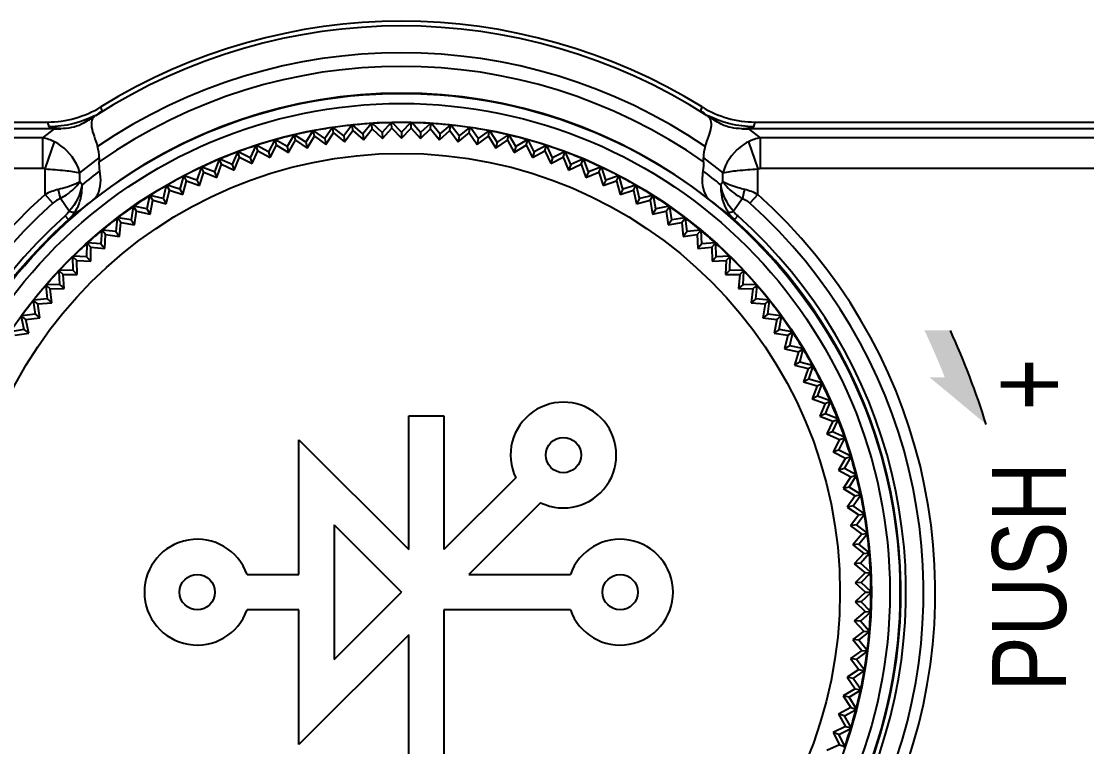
# Model space of a CAD drawing. Extents: x -425 to 6552, y -3049 to 3105.
# Drawn here: x 1359.26 to 1391, y -1484.35 to -1462.74 of the extents above; entities that cross this region are included whole.
import ezdxf

# ---------------------------------------------------------------- set-up
doc = ezdxf.new("R2010")
doc.units = 0
doc.linetypes.add('HIDDEN', pattern=[3.525, 2.35, -1.175])
doc.layers.get('0').update_dxf_attribs({"linetype": 'CONTINUOUS'})
doc.layers.add('1', color=252, linetype='HIDDEN')
doc.layers.add('CV', color=6, linetype='CONTINUOUS')
doc.styles.add('MODE', font='arialbd.ttf', dxfattribs={"width": 0.8})
doc.styles.get("Standard").update_dxf_attribs({"font": 'gulim.ttc', "width": 0.8, "height": 2})

msp = doc.modelspace()

# ---------------------------------------------------------------- hatches: boundary and pattern name
h = msp.add_hatch(color=256)
h.dxf.hatch_style = 1
h.paths.add_polyline_path([(1386.939, -1471.948), (1386.167, -1471.948, -0.016662), (1386.774, -1473.348), (1386.322, -1473.348), (1388.008, -1474.748, 0.031781), (1386.939, -1471.948)], is_closed=False)

# ---------------------------------------------------------------- linework, layer by layer
at = {"color": 0, "linetype": 'CONTINUOUS'}
for p, q in [((1361.669, -1465.414), (1361.63, -1465.295)), ((1379.504, -1465.414), (1379.543, -1465.295)), ((1359.901, -1466.214), (1360.251, -1465.944)), ((1360.091, -1465.883), (1360.051, -1465.745)), ((1368.53, -1465.911), (1368.301, -1466.237)), ((1368.53, -1465.911), (1368.548, -1465.939)), ((1368.548, -1465.939), (1368.556, -1465.907)), ((1368.567, -1466.07), (1368.548, -1465.939)), ((1368.869, -1466.153), (1368.556, -1465.907)), ((1369.111, -1465.837), (1368.869, -1466.153)), ((1369.111, -1465.837), (1369.128, -1465.866)), ((1369.128, -1465.866), (1369.137, -1465.834)), ((1369.141, -1465.997), (1369.128, -1465.866)), ((1369.44, -1466.093), (1369.137, -1465.834)), ((1369.695, -1465.787), (1369.44, -1466.093)), ((1369.455, -1466.273), (1369.718, -1465.949)), ((1369.695, -1465.787), (1369.71, -1465.817)), ((1369.71, -1465.817), (1369.721, -1465.786)), ((1369.718, -1465.949), (1369.71, -1465.817)), ((1369.718, -1465.949), (1370.02, -1466.238)), ((1370.013, -1466.057), (1369.721, -1465.786)), ((1370.28, -1465.762), (1370.013, -1466.057)), ((1370.02, -1466.238), (1370.297, -1465.924)), ((1370.28, -1465.762), (1370.294, -1465.793)), ((1370.294, -1465.793), (1370.307, -1465.762)), ((1370.297, -1465.924), (1370.294, -1465.793)), ((1370.297, -1465.924), (1370.586, -1466.226)), ((1370.586, -1466.045), (1370.307, -1465.762)), ((1370.866, -1465.762), (1370.586, -1466.045)), ((1370.586, -1466.226), (1370.876, -1465.924)), ((1370.866, -1465.762), (1370.879, -1465.793)), ((1370.876, -1465.924), (1370.879, -1465.793)), ((1370.876, -1465.924), (1371.152, -1466.238)), ((1370.879, -1465.793), (1370.892, -1465.762)), ((1371.16, -1466.057), (1370.892, -1465.762)), ((1371.152, -1466.238), (1371.454, -1465.949)), ((1371.451, -1465.786), (1371.16, -1466.057)), ((1371.451, -1465.786), (1371.463, -1465.817)), ((1371.454, -1465.949), (1371.463, -1465.817)), ((1371.454, -1465.949), (1371.718, -1466.273)), ((1371.463, -1465.817), (1371.478, -1465.787)), ((1371.733, -1466.093), (1371.478, -1465.787)), ((1372.035, -1465.834), (1371.733, -1466.093)), ((1372.031, -1465.997), (1372.045, -1465.866)), ((1372.035, -1465.834), (1372.045, -1465.866)), ((1372.045, -1465.866), (1372.061, -1465.837)), ((1372.303, -1466.153), (1372.061, -1465.837)), ((1372.616, -1465.907), (1372.303, -1466.153)), ((1372.606, -1466.07), (1372.625, -1465.939)), ((1372.616, -1465.907), (1372.625, -1465.939)), ((1372.625, -1465.939), (1372.643, -1465.911)), ((1372.871, -1466.237), (1372.643, -1465.911)), ((1380.922, -1465.944), (1381.272, -1466.214)), ((1381.082, -1465.883), (1381.121, -1465.745)), ((1359.901, -1466.214), (1318.747, -1466.214)), ((1359.901, -1467.128), (1359.901, -1466.214)), ((1366.812, -1466.278), (1366.626, -1466.63)), ((1366.812, -1466.278), (1366.833, -1466.304)), ((1366.833, -1466.304), (1366.838, -1466.271)), ((1367.179, -1466.475), (1366.838, -1466.271)), ((1367.38, -1466.131), (1367.179, -1466.475)), ((1367.224, -1466.65), (1367.43, -1466.287)), ((1367.38, -1466.131), (1367.399, -1466.158)), ((1367.399, -1466.158), (1367.405, -1466.125)), ((1367.43, -1466.287), (1367.399, -1466.158)), ((1367.738, -1466.344), (1367.405, -1466.125)), ((1367.43, -1466.287), (1367.775, -1466.521)), ((1367.952, -1466.009), (1367.738, -1466.344)), ((1367.775, -1466.521), (1367.996, -1466.166)), ((1367.952, -1466.009), (1367.971, -1466.037)), ((1367.971, -1466.037), (1367.978, -1466.004)), ((1367.996, -1466.166), (1367.971, -1466.037)), ((1368.301, -1466.237), (1367.978, -1466.004)), ((1367.996, -1466.166), (1368.332, -1466.415)), ((1368.301, -1466.237), (1368.332, -1466.415)), ((1368.332, -1466.415), (1368.567, -1466.07)), ((1368.567, -1466.07), (1368.892, -1466.332)), ((1368.869, -1466.153), (1368.892, -1466.332)), ((1368.892, -1466.332), (1369.141, -1465.997)), ((1369.141, -1465.997), (1369.455, -1466.273)), ((1369.44, -1466.093), (1369.455, -1466.273)), ((1370.013, -1466.057), (1370.02, -1466.238)), ((1370.586, -1466.045), (1370.586, -1466.226)), ((1371.16, -1466.057), (1371.152, -1466.238)), ((1371.718, -1466.273), (1372.031, -1465.997)), ((1371.733, -1466.093), (1371.718, -1466.273)), ((1372.031, -1465.997), (1372.281, -1466.332)), ((1372.281, -1466.332), (1372.606, -1466.07)), ((1372.303, -1466.153), (1372.281, -1466.332)), ((1372.606, -1466.07), (1372.841, -1466.415)), ((1372.841, -1466.415), (1373.177, -1466.166)), ((1372.871, -1466.237), (1372.841, -1466.415)), ((1373.194, -1466.004), (1372.871, -1466.237)), ((1373.177, -1466.166), (1373.201, -1466.037)), ((1373.177, -1466.166), (1373.397, -1466.521)), ((1373.194, -1466.004), (1373.201, -1466.037)), ((1373.201, -1466.037), (1373.22, -1466.009)), ((1373.435, -1466.344), (1373.22, -1466.009)), ((1373.397, -1466.521), (1373.743, -1466.287)), ((1373.767, -1466.125), (1373.435, -1466.344)), ((1373.743, -1466.287), (1373.773, -1466.158)), ((1373.743, -1466.287), (1373.949, -1466.65)), ((1373.767, -1466.125), (1373.773, -1466.158)), ((1373.773, -1466.158), (1373.793, -1466.131)), ((1373.994, -1466.475), (1373.793, -1466.131)), ((1374.335, -1466.271), (1373.994, -1466.475)), ((1374.335, -1466.271), (1374.339, -1466.304)), ((1374.339, -1466.304), (1374.36, -1466.278)), ((1374.546, -1466.63), (1374.36, -1466.278)), ((1381.272, -1466.214), (1381.272, -1467.128)), ((1359.969, -1467.139), (1360.247, -1466.331)), ((1366.252, -1466.447), (1366.081, -1466.807)), ((1366.14, -1466.978), (1366.314, -1466.598)), ((1366.252, -1466.447), (1366.274, -1466.473)), ((1366.274, -1466.473), (1366.277, -1466.439)), ((1366.314, -1466.598), (1366.274, -1466.473)), ((1366.626, -1466.63), (1366.277, -1466.439)), ((1366.314, -1466.598), (1366.679, -1466.803)), ((1366.679, -1466.803), (1366.869, -1466.431)), ((1366.869, -1466.431), (1366.833, -1466.304)), ((1366.869, -1466.431), (1367.224, -1466.65)), ((1367.179, -1466.475), (1367.224, -1466.65)), ((1367.738, -1466.344), (1367.775, -1466.521)), ((1373.435, -1466.344), (1373.397, -1466.521)), ((1373.949, -1466.65), (1374.304, -1466.431)), ((1373.994, -1466.475), (1373.949, -1466.65)), ((1374.304, -1466.431), (1374.339, -1466.304)), ((1374.304, -1466.431), (1374.494, -1466.803)), ((1374.494, -1466.803), (1374.858, -1466.598)), ((1374.896, -1466.439), (1374.546, -1466.63)), ((1374.858, -1466.598), (1374.899, -1466.473)), ((1374.858, -1466.598), (1375.033, -1466.978)), ((1374.896, -1466.439), (1374.899, -1466.473)), ((1374.899, -1466.473), (1374.921, -1466.447)), ((1375.092, -1466.807), (1374.921, -1466.447)), ((1380.926, -1466.331), (1381.203, -1467.139)), ((1361.009, -1467.258), (1361.586, -1466.812)), ((1361.586, -1466.812), (1361.586, -1466.932)), ((1365.154, -1466.857), (1365.014, -1467.229)), ((1365.154, -1466.857), (1365.178, -1466.88)), ((1365.178, -1466.88), (1365.178, -1466.847)), ((1365.543, -1467.007), (1365.178, -1466.847)), ((1365.229, -1467.002), (1365.178, -1466.88)), ((1365.699, -1466.641), (1365.543, -1467.007)), ((1365.609, -1467.175), (1365.768, -1466.788)), ((1365.699, -1466.641), (1365.722, -1466.665)), ((1365.722, -1466.665), (1365.723, -1466.631)), ((1365.768, -1466.788), (1365.722, -1466.665)), ((1366.081, -1466.807), (1365.723, -1466.631)), ((1365.768, -1466.788), (1366.14, -1466.978)), ((1366.081, -1466.807), (1366.14, -1466.978)), ((1366.626, -1466.63), (1366.679, -1466.803)), ((1374.546, -1466.63), (1374.494, -1466.803)), ((1375.033, -1466.978), (1375.405, -1466.788)), ((1375.092, -1466.807), (1375.033, -1466.978)), ((1375.449, -1466.631), (1375.092, -1466.807)), ((1375.405, -1466.788), (1375.451, -1466.665)), ((1375.405, -1466.788), (1375.563, -1467.175)), ((1375.449, -1466.631), (1375.451, -1466.665)), ((1375.451, -1466.665), (1375.474, -1466.641)), ((1375.63, -1467.007), (1375.474, -1466.641)), ((1375.994, -1466.847), (1375.63, -1467.007)), ((1375.943, -1467.002), (1375.994, -1466.88)), ((1375.994, -1466.847), (1375.994, -1466.88)), ((1375.994, -1466.88), (1376.019, -1466.857)), ((1376.159, -1467.229), (1376.019, -1466.857)), ((1379.587, -1466.932), (1379.587, -1466.812)), ((1379.587, -1466.812), (1380.164, -1467.258)), ((1359.901, -1467.128), (1318.747, -1467.128)), ((1359.969, -1467.903), (1359.969, -1467.139)), ((1364.619, -1467.096), (1364.495, -1467.474)), ((1364.575, -1467.636), (1364.7, -1467.237)), ((1364.619, -1467.096), (1364.644, -1467.118)), ((1364.644, -1467.118), (1364.643, -1467.084)), ((1365.014, -1467.229), (1364.643, -1467.084)), ((1364.7, -1467.237), (1364.644, -1467.118)), ((1364.7, -1467.237), (1365.087, -1467.395)), ((1365.014, -1467.229), (1365.087, -1467.395)), ((1365.087, -1467.395), (1365.229, -1467.002)), ((1365.229, -1467.002), (1365.609, -1467.175)), ((1365.543, -1467.007), (1365.609, -1467.175)), ((1375.563, -1467.175), (1375.943, -1467.002)), ((1375.63, -1467.007), (1375.563, -1467.175)), ((1375.943, -1467.002), (1376.085, -1467.395)), ((1376.159, -1467.229), (1376.085, -1467.395)), ((1376.085, -1467.395), (1376.472, -1467.237)), ((1376.53, -1467.084), (1376.159, -1467.229)), ((1376.472, -1467.237), (1376.528, -1467.118)), ((1376.472, -1467.237), (1376.598, -1467.636)), ((1376.53, -1467.084), (1376.528, -1467.118)), ((1376.528, -1467.118), (1376.553, -1467.096)), ((1376.678, -1467.474), (1376.553, -1467.096)), ((1381.203, -1467.903), (1381.203, -1467.139)), ((1361.009, -1467.521), (1361.009, -1467.258)), ((1361.073, -1467.615), (1361.009, -1467.521)), ((1364.095, -1467.357), (1363.986, -1467.74)), ((1364.073, -1467.898), (1364.182, -1467.495)), ((1364.095, -1467.357), (1364.121, -1467.378)), ((1364.121, -1467.378), (1364.118, -1467.344)), ((1364.495, -1467.474), (1364.118, -1467.344)), ((1364.182, -1467.495), (1364.121, -1467.378)), ((1364.182, -1467.495), (1364.575, -1467.636)), ((1364.495, -1467.474), (1364.575, -1467.636)), ((1376.678, -1467.474), (1376.598, -1467.636)), ((1376.598, -1467.636), (1376.991, -1467.495)), ((1377.055, -1467.344), (1376.678, -1467.474)), ((1376.991, -1467.495), (1377.052, -1467.378)), ((1376.991, -1467.495), (1377.099, -1467.898)), ((1377.055, -1467.344), (1377.052, -1467.378)), ((1377.052, -1467.378), (1377.078, -1467.357)), ((1377.187, -1467.74), (1377.078, -1467.357)), ((1380.164, -1467.521), (1380.1, -1467.615)), ((1380.164, -1467.521), (1380.164, -1467.258)), ((1363.582, -1467.639), (1363.489, -1468.026)), ((1363.582, -1467.639), (1363.608, -1467.659)), ((1363.583, -1468.181), (1363.674, -1467.773)), ((1363.608, -1467.659), (1363.604, -1467.626)), ((1363.986, -1467.74), (1363.604, -1467.626)), ((1363.674, -1467.773), (1363.608, -1467.659)), ((1363.674, -1467.773), (1364.073, -1467.898)), ((1363.986, -1467.74), (1364.073, -1467.898)), ((1377.187, -1467.74), (1377.099, -1467.898)), ((1377.099, -1467.898), (1377.498, -1467.773)), ((1377.568, -1467.626), (1377.187, -1467.74)), ((1377.498, -1467.773), (1377.564, -1467.659)), ((1377.498, -1467.773), (1377.59, -1468.181)), ((1377.568, -1467.626), (1377.564, -1467.659)), ((1377.564, -1467.659), (1377.591, -1467.639)), ((1377.684, -1468.026), (1377.591, -1467.639)), ((1360.203, -1468.164), (1359.969, -1467.903)), ((1360.691, -1468.402), (1360.426, -1468.019)), ((1363.081, -1467.943), (1363.005, -1468.334)), ((1363.081, -1467.943), (1363.108, -1467.962)), ((1363.108, -1467.962), (1363.103, -1467.929)), ((1363.489, -1468.026), (1363.103, -1467.929)), ((1363.105, -1468.485), (1363.179, -1468.073)), ((1363.179, -1468.073), (1363.108, -1467.962)), ((1363.179, -1468.073), (1363.583, -1468.181)), ((1363.489, -1468.026), (1363.583, -1468.181)), ((1377.684, -1468.026), (1377.59, -1468.181)), ((1377.59, -1468.181), (1377.994, -1468.073)), ((1378.07, -1467.929), (1377.684, -1468.026)), ((1377.994, -1468.073), (1378.064, -1467.962)), ((1377.994, -1468.073), (1378.068, -1468.485)), ((1378.07, -1467.929), (1378.064, -1467.962)), ((1378.064, -1467.962), (1378.092, -1467.943)), ((1378.168, -1468.334), (1378.092, -1467.943)), ((1380.747, -1468.019), (1380.481, -1468.402)), ((1381.203, -1467.903), (1380.97, -1468.163)), ((1362.593, -1468.268), (1362.533, -1468.661)), ((1362.593, -1468.268), (1362.622, -1468.286)), ((1362.622, -1468.286), (1362.615, -1468.253)), ((1363.005, -1468.334), (1362.615, -1468.253)), ((1362.697, -1468.394), (1362.622, -1468.286)), ((1362.64, -1468.808), (1362.697, -1468.394)), ((1362.697, -1468.394), (1363.105, -1468.485)), ((1363.005, -1468.334), (1363.105, -1468.485)), ((1378.168, -1468.334), (1378.068, -1468.485)), ((1378.068, -1468.485), (1378.476, -1468.394)), ((1378.558, -1468.253), (1378.168, -1468.334)), ((1378.476, -1468.394), (1378.551, -1468.286)), ((1378.476, -1468.394), (1378.533, -1468.808)), ((1378.558, -1468.253), (1378.551, -1468.286)), ((1378.551, -1468.286), (1378.58, -1468.268)), ((1378.639, -1468.661), (1378.58, -1468.268)), ((1360.668, -1468.649), (1360.568, -1468.537)), ((1362.12, -1468.613), (1362.076, -1469.008)), ((1362.12, -1468.613), (1362.149, -1468.629)), ((1362.149, -1468.629), (1362.141, -1468.597)), ((1362.533, -1468.661), (1362.141, -1468.597)), ((1362.228, -1468.734), (1362.149, -1468.629)), ((1362.189, -1469.15), (1362.228, -1468.734)), ((1362.228, -1468.734), (1362.64, -1468.808)), ((1362.533, -1468.661), (1362.64, -1468.808)), ((1378.639, -1468.661), (1378.533, -1468.808)), ((1378.533, -1468.808), (1378.944, -1468.734)), ((1379.032, -1468.597), (1378.639, -1468.661)), ((1378.944, -1468.734), (1379.024, -1468.629)), ((1378.944, -1468.734), (1378.984, -1469.15)), ((1379.032, -1468.597), (1379.024, -1468.629)), ((1379.024, -1468.629), (1379.053, -1468.613)), ((1379.096, -1469.008), (1379.053, -1468.613)), ((1380.604, -1468.537), (1380.505, -1468.649)), ((1361.661, -1468.977), (1361.634, -1469.374)), ((1361.661, -1468.977), (1361.691, -1468.992)), ((1361.691, -1468.992), (1361.681, -1468.96)), ((1362.076, -1469.008), (1361.681, -1468.96)), ((1361.775, -1469.094), (1361.691, -1468.992)), ((1361.752, -1469.511), (1361.775, -1469.094)), ((1361.775, -1469.094), (1362.189, -1469.15)), ((1362.076, -1469.008), (1362.189, -1469.15)), ((1379.096, -1469.008), (1378.984, -1469.15)), ((1378.984, -1469.15), (1379.398, -1469.094)), ((1379.492, -1468.96), (1379.096, -1469.008)), ((1379.398, -1469.094), (1379.482, -1468.992)), ((1379.398, -1469.094), (1379.42, -1469.511)), ((1379.492, -1468.96), (1379.482, -1468.992)), ((1379.482, -1468.992), (1379.512, -1468.977)), ((1379.539, -1469.374), (1379.512, -1468.977)), ((1361.218, -1469.36), (1361.208, -1469.758)), ((1361.218, -1469.36), (1361.248, -1469.374)), ((1361.248, -1469.374), (1361.237, -1469.343)), ((1361.634, -1469.374), (1361.237, -1469.343)), ((1361.336, -1469.472), (1361.248, -1469.374)), ((1361.634, -1469.374), (1361.752, -1469.511)), ((1379.539, -1469.374), (1379.42, -1469.511)), ((1379.935, -1469.343), (1379.539, -1469.374)), ((1379.836, -1469.472), (1379.925, -1469.374)), ((1379.935, -1469.343), (1379.925, -1469.374)), ((1379.925, -1469.374), (1379.955, -1469.36)), ((1379.965, -1469.758), (1379.955, -1469.36)), ((1360.791, -1469.762), (1360.798, -1470.16)), ((1360.791, -1469.762), (1360.822, -1469.774)), ((1361.208, -1469.758), (1360.81, -1469.743)), ((1360.822, -1469.774), (1360.81, -1469.743)), ((1360.914, -1469.869), (1360.822, -1469.774)), ((1361.208, -1469.758), (1361.331, -1469.89)), ((1361.331, -1469.89), (1361.336, -1469.472)), ((1361.336, -1469.472), (1361.752, -1469.511)), ((1379.42, -1469.511), (1379.836, -1469.472)), ((1379.836, -1469.472), (1379.841, -1469.89)), ((1379.965, -1469.758), (1379.841, -1469.89)), ((1380.363, -1469.743), (1379.965, -1469.758)), ((1380.258, -1469.869), (1380.351, -1469.774)), ((1380.363, -1469.743), (1380.351, -1469.774)), ((1380.351, -1469.774), (1380.382, -1469.762)), ((1380.375, -1470.16), (1380.382, -1469.762)), ((1360.927, -1470.286), (1360.914, -1469.869)), ((1360.914, -1469.869), (1361.331, -1469.89)), ((1379.841, -1469.89), (1380.258, -1469.869)), ((1380.258, -1469.869), (1380.246, -1470.286)), ((1360.381, -1470.181), (1360.405, -1470.578)), ((1360.381, -1470.181), (1360.413, -1470.192)), ((1360.798, -1470.16), (1360.4, -1470.161)), ((1360.413, -1470.192), (1360.4, -1470.161)), ((1360.509, -1470.282), (1360.413, -1470.192)), ((1360.539, -1470.699), (1360.509, -1470.282)), ((1360.509, -1470.282), (1360.927, -1470.286)), ((1360.798, -1470.16), (1360.927, -1470.286)), ((1380.375, -1470.16), (1380.246, -1470.286)), ((1380.246, -1470.286), (1380.664, -1470.282)), ((1380.773, -1470.161), (1380.375, -1470.16)), ((1380.664, -1470.282), (1380.633, -1470.699)), ((1380.664, -1470.282), (1380.76, -1470.192)), ((1380.773, -1470.161), (1380.76, -1470.192)), ((1380.76, -1470.192), (1380.791, -1470.181)), ((1380.768, -1470.578), (1380.791, -1470.181)), ((1359.99, -1470.616), (1360.03, -1471.012)), ((1359.99, -1470.616), (1360.022, -1470.626)), ((1360.405, -1470.578), (1360.007, -1470.596)), ((1360.022, -1470.626), (1360.007, -1470.596)), ((1360.122, -1470.713), (1360.022, -1470.626)), ((1360.122, -1470.713), (1360.539, -1470.699)), ((1360.169, -1471.128), (1360.122, -1470.713)), ((1360.405, -1470.578), (1360.539, -1470.699)), ((1380.768, -1470.578), (1380.633, -1470.699)), ((1380.633, -1470.699), (1381.051, -1470.713)), ((1381.165, -1470.596), (1380.768, -1470.578)), ((1381.051, -1470.713), (1381.003, -1471.128)), ((1381.051, -1470.713), (1381.151, -1470.626)), ((1381.143, -1471.012), (1381.183, -1470.616)), ((1381.165, -1470.596), (1381.151, -1470.626)), ((1381.151, -1470.626), (1381.183, -1470.616)), ((1360.03, -1471.012), (1359.633, -1471.047)), ((1359.649, -1471.077), (1359.633, -1471.047)), ((1360.03, -1471.012), (1360.169, -1471.128)), ((1381.143, -1471.012), (1381.003, -1471.128)), ((1381.539, -1471.047), (1381.143, -1471.012)), ((1381.539, -1471.047), (1381.523, -1471.077)), ((1359.617, -1471.068), (1359.673, -1471.462)), ((1359.617, -1471.068), (1359.649, -1471.077)), ((1359.753, -1471.159), (1359.649, -1471.077)), ((1359.753, -1471.159), (1360.169, -1471.128)), ((1359.817, -1471.571), (1359.753, -1471.159)), ((1381.003, -1471.128), (1381.42, -1471.159)), ((1381.42, -1471.159), (1381.355, -1471.571)), ((1381.42, -1471.159), (1381.523, -1471.077)), ((1381.499, -1471.462), (1381.556, -1471.068)), ((1381.523, -1471.077), (1381.556, -1471.068)), ((1359.263, -1471.535), (1359.336, -1471.926)), ((1359.263, -1471.535), (1359.296, -1471.542)), ((1359.673, -1471.462), (1359.279, -1471.514)), ((1359.296, -1471.542), (1359.279, -1471.514)), ((1359.402, -1471.62), (1359.296, -1471.542)), ((1359.402, -1471.62), (1359.817, -1471.571)), ((1359.485, -1472.03), (1359.402, -1471.62)), ((1359.673, -1471.462), (1359.817, -1471.571)), ((1381.499, -1471.462), (1381.355, -1471.571)), ((1381.355, -1471.571), (1381.77, -1471.62)), ((1381.894, -1471.514), (1381.499, -1471.462)), ((1381.77, -1471.62), (1381.688, -1472.03)), ((1381.77, -1471.62), (1381.877, -1471.542)), ((1381.837, -1471.926), (1381.909, -1471.535)), ((1381.894, -1471.514), (1381.877, -1471.542)), ((1381.877, -1471.542), (1381.909, -1471.535)), ((1359.336, -1471.926), (1358.944, -1471.994)), ((1359.336, -1471.926), (1359.485, -1472.03)), ((1381.837, -1471.926), (1381.688, -1472.03)), ((1382.229, -1471.994), (1381.837, -1471.926)), ((1382.229, -1471.994), (1382.21, -1472.022)), ((1359.072, -1472.095), (1359.485, -1472.03)), ((1381.688, -1472.03), (1382.101, -1472.095)), ((1382.101, -1472.095), (1382.001, -1472.501)), ((1382.101, -1472.095), (1382.21, -1472.022)), ((1382.154, -1472.404), (1382.243, -1472.016)), ((1382.21, -1472.022), (1382.243, -1472.016)), ((1382.154, -1472.404), (1382.001, -1472.501)), ((1382.001, -1472.501), (1382.411, -1472.584)), ((1382.543, -1472.489), (1382.154, -1472.404)), ((1382.411, -1472.584), (1382.295, -1472.986)), ((1382.411, -1472.584), (1382.524, -1472.516)), ((1382.451, -1472.895), (1382.557, -1472.511)), ((1382.543, -1472.489), (1382.524, -1472.516)), ((1382.524, -1472.516), (1382.557, -1472.511)), ((1382.451, -1472.895), (1382.295, -1472.986)), ((1382.836, -1472.996), (1382.451, -1472.895)), ((1382.295, -1472.986), (1382.7, -1473.086)), ((1382.7, -1473.086), (1382.568, -1473.482)), ((1382.7, -1473.086), (1382.816, -1473.022)), ((1382.728, -1473.398), (1382.849, -1473.019)), ((1382.836, -1472.996), (1382.816, -1473.022)), ((1382.816, -1473.022), (1382.849, -1473.019)), ((1382.728, -1473.398), (1382.568, -1473.482)), ((1382.568, -1473.482), (1382.969, -1473.599)), ((1383.108, -1473.515), (1382.728, -1473.398)), ((1382.969, -1473.599), (1383.087, -1473.54)), ((1382.983, -1473.912), (1383.12, -1473.538)), ((1383.108, -1473.515), (1383.087, -1473.54)), ((1383.087, -1473.54), (1383.12, -1473.538)), ((1382.969, -1473.599), (1382.819, -1473.989)), ((1382.983, -1473.912), (1382.819, -1473.989)), ((1382.819, -1473.989), (1383.215, -1474.123)), ((1383.358, -1474.044), (1382.983, -1473.912)), ((1383.215, -1474.123), (1383.05, -1474.506)), ((1383.215, -1474.123), (1383.336, -1474.069)), ((1383.216, -1474.436), (1383.369, -1474.069)), ((1383.358, -1474.044), (1383.336, -1474.069)), ((1383.336, -1474.069), (1383.369, -1474.069)), ((1370.804, -1474.495), (1371.854, -1474.495)), ((1370.804, -1478.478), (1370.804, -1474.495)), ((1371.854, -1474.495), (1371.854, -1478.478)), ((1383.216, -1474.436), (1383.05, -1474.506)), ((1383.05, -1474.506), (1383.44, -1474.656)), ((1383.586, -1474.584), (1383.216, -1474.436)), ((1383.44, -1474.656), (1383.258, -1475.033)), ((1383.428, -1474.97), (1383.596, -1474.609)), ((1383.44, -1474.656), (1383.562, -1474.608)), ((1383.586, -1474.584), (1383.562, -1474.608)), ((1383.562, -1474.608), (1383.596, -1474.609)), ((1383.428, -1474.97), (1383.258, -1475.033)), ((1383.258, -1475.033), (1383.641, -1475.199)), ((1383.791, -1475.133), (1383.428, -1474.97)), ((1383.616, -1475.512), (1383.799, -1475.158)), ((1383.641, -1475.199), (1383.766, -1475.156)), ((1383.791, -1475.133), (1383.766, -1475.156)), ((1383.766, -1475.156), (1383.799, -1475.158)), ((1367.535, -1479.22), (1367.535, -1475.209)), ((1367.535, -1475.209), (1370.804, -1478.478)), ((1383.641, -1475.199), (1383.444, -1475.568)), ((1383.616, -1475.512), (1383.444, -1475.568)), ((1383.444, -1475.568), (1383.82, -1475.75)), ((1383.82, -1475.75), (1383.608, -1476.11)), ((1383.972, -1475.69), (1383.616, -1475.512)), ((1383.782, -1476.061), (1383.98, -1475.716)), ((1383.82, -1475.75), (1383.947, -1475.712)), ((1383.972, -1475.69), (1383.947, -1475.712)), ((1383.947, -1475.712), (1383.98, -1475.716)), ((1383.782, -1476.061), (1383.608, -1476.11)), ((1383.608, -1476.11), (1383.976, -1476.308)), ((1384.13, -1476.254), (1383.782, -1476.061)), ((1373.991, -1476.341), (1371.854, -1478.478)), ((1383.976, -1476.308), (1383.749, -1476.658)), ((1383.925, -1476.617), (1384.137, -1476.28)), ((1383.976, -1476.308), (1384.104, -1476.275)), ((1384.13, -1476.254), (1384.104, -1476.275)), ((1384.104, -1476.275), (1384.137, -1476.28)), ((1383.925, -1476.617), (1383.749, -1476.658)), ((1383.749, -1476.658), (1384.108, -1476.871)), ((1384.265, -1476.825), (1383.925, -1476.617)), ((1384.108, -1476.871), (1383.867, -1477.212)), ((1384.044, -1477.178), (1384.27, -1476.85)), ((1384.108, -1476.871), (1384.237, -1476.844)), ((1384.265, -1476.825), (1384.237, -1476.844)), ((1384.237, -1476.844), (1384.27, -1476.85)), ((1374.734, -1477.083), (1372.596, -1479.22)), ((1384.044, -1477.178), (1383.867, -1477.212)), ((1383.867, -1477.212), (1384.217, -1477.44)), ((1384.375, -1477.4), (1384.044, -1477.178)), ((1384.217, -1477.44), (1383.961, -1477.77)), ((1384.14, -1477.744), (1384.379, -1477.426)), ((1384.217, -1477.44), (1384.347, -1477.418)), ((1384.375, -1477.4), (1384.347, -1477.418)), ((1384.347, -1477.418), (1384.379, -1477.426)), ((1368.585, -1477.744), (1368.585, -1481.747)), ((1368.585, -1477.744), (1370.586, -1479.745)), ((1384.14, -1477.744), (1383.961, -1477.77)), ((1383.961, -1477.77), (1384.301, -1478.013)), ((1384.301, -1478.013), (1384.032, -1478.332)), ((1384.461, -1477.979), (1384.14, -1477.744)), ((1384.212, -1478.313), (1384.464, -1478.006)), ((1384.301, -1478.013), (1384.432, -1477.996)), ((1384.461, -1477.979), (1384.432, -1477.996)), ((1384.432, -1477.996), (1384.464, -1478.006)), ((1384.212, -1478.313), (1384.032, -1478.332)), ((1384.032, -1478.332), (1384.362, -1478.589)), ((1384.523, -1478.562), (1384.212, -1478.313)), ((1384.362, -1478.589), (1384.079, -1478.897)), ((1384.26, -1478.885), (1384.525, -1478.588)), ((1384.362, -1478.589), (1384.493, -1478.578)), ((1384.523, -1478.562), (1384.493, -1478.578)), ((1384.493, -1478.578), (1384.525, -1478.588)), ((1384.26, -1478.885), (1384.079, -1478.897)), ((1384.079, -1478.897), (1384.398, -1479.167)), ((1384.56, -1479.147), (1384.26, -1478.885)), ((1365.989, -1479.22), (1367.535, -1479.22)), ((1372.596, -1479.22), (1375.619, -1479.22)), ((1384.398, -1479.167), (1384.103, -1479.462)), ((1384.284, -1479.459), (1384.561, -1479.173)), ((1384.398, -1479.167), (1384.53, -1479.161)), ((1384.56, -1479.147), (1384.53, -1479.161)), ((1384.53, -1479.161), (1384.561, -1479.173)), ((1384.284, -1479.459), (1384.103, -1479.462)), ((1384.103, -1479.462), (1384.41, -1479.745)), ((1384.587, -1479.745), (1384.284, -1479.459)), ((1368.585, -1481.747), (1370.586, -1479.745)), ((1384.41, -1479.745), (1384.103, -1480.029)), ((1384.284, -1480.032), (1384.587, -1479.745)), ((1384.41, -1479.745), (1384.587, -1479.745)), ((1384.284, -1480.032), (1384.103, -1480.029)), ((1384.103, -1480.029), (1384.398, -1480.324)), ((1384.561, -1480.318), (1384.284, -1480.032)), ((1367.535, -1480.27), (1365.989, -1480.27)), ((1367.535, -1484.282), (1367.535, -1480.27)), ((1375.619, -1480.27), (1371.854, -1480.27)), ((1371.854, -1480.27), (1371.854, -1484.996)), ((1384.398, -1480.324), (1384.079, -1480.594)), ((1384.26, -1480.606), (1384.56, -1480.344)), ((1384.398, -1480.324), (1384.53, -1480.33)), ((1384.561, -1480.318), (1384.53, -1480.33)), ((1384.53, -1480.33), (1384.56, -1480.344)), ((1384.26, -1480.606), (1384.079, -1480.594)), ((1384.079, -1480.594), (1384.362, -1480.902)), ((1384.525, -1480.903), (1384.26, -1480.606)), ((1370.804, -1481.013), (1367.535, -1484.282)), ((1370.804, -1484.996), (1370.804, -1481.013)), ((1384.362, -1480.902), (1384.032, -1481.159)), ((1384.212, -1481.178), (1384.032, -1481.159)), ((1384.032, -1481.159), (1384.301, -1481.478)), ((1384.212, -1481.178), (1384.523, -1480.929)), ((1384.464, -1481.485), (1384.212, -1481.178)), ((1384.362, -1480.902), (1384.493, -1480.913)), ((1384.525, -1480.903), (1384.493, -1480.913)), ((1384.493, -1480.913), (1384.523, -1480.929)), ((1384.301, -1481.478), (1383.961, -1481.72)), ((1384.14, -1481.747), (1384.461, -1481.512)), ((1384.301, -1481.478), (1384.432, -1481.495)), ((1384.464, -1481.485), (1384.432, -1481.495)), ((1384.432, -1481.495), (1384.461, -1481.512)), ((1384.14, -1481.747), (1383.961, -1481.72)), ((1383.961, -1481.72), (1384.217, -1482.051)), ((1384.379, -1482.065), (1384.14, -1481.747)), ((1384.217, -1482.051), (1383.867, -1482.279)), ((1384.044, -1482.313), (1384.375, -1482.091)), ((1384.217, -1482.051), (1384.347, -1482.073)), ((1384.379, -1482.065), (1384.347, -1482.073)), ((1384.347, -1482.073), (1384.375, -1482.091)), ((1384.044, -1482.313), (1383.867, -1482.279)), ((1383.867, -1482.279), (1384.108, -1482.62)), ((1384.27, -1482.64), (1384.044, -1482.313)), ((1384.108, -1482.62), (1383.749, -1482.833)), ((1383.925, -1482.874), (1384.265, -1482.666)), ((1384.108, -1482.62), (1384.237, -1482.647)), ((1384.27, -1482.64), (1384.237, -1482.647)), ((1384.237, -1482.647), (1384.265, -1482.666)), ((1383.925, -1482.874), (1383.749, -1482.833)), ((1383.749, -1482.833), (1383.976, -1483.183)), ((1384.137, -1483.211), (1383.925, -1482.874)), ((1383.976, -1483.183), (1383.608, -1483.381)), ((1383.782, -1483.43), (1383.608, -1483.381)), ((1383.608, -1483.381), (1383.82, -1483.741)), ((1383.782, -1483.43), (1384.13, -1483.237)), ((1383.976, -1483.183), (1384.104, -1483.216)), ((1384.137, -1483.211), (1384.104, -1483.216)), ((1384.104, -1483.216), (1384.13, -1483.237)), ((1383.82, -1483.741), (1383.444, -1483.923)), ((1383.98, -1483.775), (1383.782, -1483.43)), ((1383.82, -1483.741), (1383.947, -1483.779)), ((1383.616, -1483.979), (1383.444, -1483.923)), ((1383.444, -1483.923), (1383.641, -1484.292)), ((1383.616, -1483.979), (1383.972, -1483.801)), ((1383.799, -1484.333), (1383.616, -1483.979)), ((1383.98, -1483.775), (1383.947, -1483.779)), ((1383.947, -1483.779), (1383.972, -1483.801)), ((1383.641, -1484.292), (1383.258, -1484.458)), ((1383.641, -1484.292), (1383.766, -1484.335)), ((1383.799, -1484.333), (1383.766, -1484.335)), ((1383.766, -1484.335), (1383.791, -1484.358))]:
    msp.add_line(p, q, dxfattribs=at)
at = {"color": 7, "linetype": 'CONTINUOUS'}
for p, q in [((1248.577, -1465.745), (1360.051, -1465.745)), ((1360.251, -1465.944), (1248.776, -1465.944)), ((1412.407, -1465.944), (1380.922, -1465.944)), ((1381.121, -1465.745), (1412.606, -1465.745)), ((1412.431, -1466.214), (1381.272, -1466.214)), ((1412.431, -1467.128), (1381.272, -1467.128))]:
    msp.add_line(p, q, dxfattribs=at)
at = {"color": 0, "linetype": 'CONTINUOUS'}
for centre, radius in [((1370.586, -1479.745), 14.853), ((1370.586, -1479.745), 14.553), ((1370.586, -1479.745), 14.001), ((1370.586, -1479.745), 13.066), ((1375.413, -1475.662), 0.525), ((1364.504, -1479.745), 0.525), ((1377.104, -1479.745), 0.525)]:
    msp.add_circle(centre, radius, dxfattribs=at)
for centre, radius, start, end in [((1370.586, -1479.745), 17.001, 58.2083, 121.7917), ((1370.586, -1479.745), 16.862, 57.2973, 122.7027), ((1370.586, -1479.745), 16.063, 55.7015, 124.2985), ((1370.586, -1479.745), 15.659, 54.9159, 125.0841), ((1370.586, -1479.745), 14.859, 51.8489, 128.1511), ((1371.256, -1478.631), 16.328, 125.955, 126.7956), ((1369.917, -1478.631), 16.328, 53.2044, 54.045), ((1360.244, -1452.893), 13.051, 270.0295, 270.8718), ((1370.586, -1479.745), 13.987, 98.4542, 100.7458), ((1370.586, -1479.745), 13.987, 96.0542, 98.3458), ((1370.586, -1479.745), 13.987, 93.6542, 95.9458), ((1370.586, -1479.745), 13.987, 91.2542, 93.5458), ((1370.586, -1479.745), 13.987, 88.8542, 91.1458), ((1370.586, -1479.745), 13.987, 86.4542, 88.7458), ((1370.586, -1479.745), 13.987, 84.0542, 86.3458), ((1370.586, -1479.745), 13.987, 81.6542, 83.9458), ((1370.586, -1479.745), 13.987, 79.2542, 81.5458), ((1380.928, -1452.892), 13.052, 269.1283, 269.9706), ((1370.586, -1479.745), 13.987, 105.6542, 107.9458), ((1370.586, -1479.745), 13.987, 103.2542, 105.5458), ((1370.586, -1479.745), 13.987, 100.8542, 103.1458), ((1370.586, -1479.745), 13.987, 76.8542, 79.1458), ((1370.586, -1479.745), 13.987, 74.4542, 76.7458), ((1370.586, -1479.745), 13.987, 72.0542, 74.3458), ((1370.586, -1479.745), 13.987, 108.0542, 110.3458), ((1370.586, -1479.745), 13.987, 69.6542, 71.9458), ((1370.586, -1479.745), 13.987, 112.8542, 115.1458), ((1370.586, -1479.745), 13.987, 110.4542, 112.7458), ((1370.586, -1479.745), 13.987, 67.2542, 69.5458), ((1370.586, -1479.745), 13.987, 64.8542, 67.1458), ((1371.145, -1479.752), 15.772, 127.2227, 129.688), ((1370.586, -1479.745), 13.987, 115.2542, 117.5458), ((1370.586, -1479.745), 13.987, 62.4542, 64.7458), ((1370.024, -1479.756), 15.777, 50.3125, 52.7769), ((1370.586, -1479.745), 13.987, 117.6542, 119.9458), ((1370.586, -1479.745), 13.987, 60.0542, 62.3458), ((1370.586, -1479.745), 13.987, 120.0542, 122.3458), ((1370.586, -1479.745), 13.987, 57.6542, 59.9458), ((1370.586, -1479.745), 15.905, 131.8758, 48.1242), ((1370.586, -1479.745), 15.555, 131.8652, 48.1244), ((1370.109, -1479.755), 14.577, 126.6518, 130.366), ((1370.586, -1479.745), 13.987, 122.4542, 124.7458), ((1370.586, -1479.745), 13.987, 55.2542, 57.5458), ((1371.064, -1479.754), 14.576, 49.6338, 53.3484), ((1370.586, -1479.745), 13.987, 124.8542, 127.1458), ((1370.586, -1479.745), 13.987, 52.8542, 55.1458), ((1370.586, -1479.745), 15.033, 131.7898, 48.2071), ((1370.586, -1479.745), 14.883, 131.7907, 48.2093), ((1370.586, -1479.745), 13.987, 127.2542, 129.5458), ((1370.586, -1479.745), 13.987, 50.4542, 52.7458), ((1370.586, -1479.745), 13.987, 129.6542, 131.9458), ((1370.586, -1479.745), 13.987, 48.0542, 50.3458), ((1370.586, -1479.745), 13.987, 132.0542, 134.3458), ((1370.586, -1479.745), 13.987, 45.6542, 47.9458), ((1370.586, -1479.745), 13.987, 134.4542, 136.7458), ((1370.586, -1479.745), 13.987, 43.2542, 45.5458), ((1370.586, -1479.745), 13.987, 136.8542, 139.1458), ((1370.586, -1479.745), 13.987, 40.8542, 43.1458), ((1370.586, -1479.745), 13.987, 139.2542, 141.5458), ((1370.586, -1479.745), 13.987, 38.4542, 40.7458), ((1370.586, -1479.745), 13.987, 141.6542, 143.9458), ((1370.586, -1479.745), 13.987, 36.0542, 38.3458), ((1370.586, -1479.745), 13.987, 33.6542, 35.9458), ((1370.586, -1479.745), 13.987, 31.2542, 33.5458), ((1370.586, -1479.745), 13.987, 28.8542, 31.1458), ((1370.586, -1479.745), 13.987, 26.4542, 28.7458), ((1370.586, -1479.745), 13.987, 24.0542, 26.3458), ((1375.413, -1475.662), 1.575, 244.4712, 205.5288), ((1370.586, -1479.745), 13.987, 21.6542, 23.9458), ((1370.586, -1479.745), 13.987, 19.2542, 21.5458), ((1370.586, -1479.745), 13.987, 16.8542, 19.1458), ((1370.586, -1479.745), 13.987, 14.4542, 16.7458), ((1370.586, -1479.745), 13.987, 12.0542, 14.3458), ((1370.586, -1479.745), 13.987, 9.6542, 11.9458), ((1370.586, -1479.745), 13.987, 7.2542, 9.5458), ((1370.586, -1479.745), 13.987, 4.8542, 7.1458), ((1364.504, -1479.745), 1.575, 19.4712, 340.5288), ((1377.104, -1479.745), 1.575, 199.4712, 160.5288), ((1370.586, -1479.745), 13.987, 2.4542, 4.7458), ((1370.586, -1479.745), 13.987, 0.0542, 2.3458), ((1370.586, -1479.745), 13.987, 357.6542, 359.9458), ((1370.586, -1479.745), 13.987, 355.2542, 357.5458), ((1370.586, -1479.745), 13.987, 352.8542, 355.1458), ((1370.586, -1479.745), 13.987, 350.4542, 352.7458), ((1370.586, -1479.745), 13.987, 348.0542, 350.3458), ((1370.586, -1479.745), 13.987, 345.6542, 347.9458), ((1370.586, -1479.745), 13.987, 343.2542, 345.5458), ((1370.586, -1479.745), 13.987, 340.8542, 343.1458)]:
    msp.add_arc(centre, radius, start, end, dxfattribs=at)
msp.add_arc((1365.47, -1481.748), 23.6, 17.2541, 24.5353)
for centre, major_axis, start_param, end_param in [((1360.2, -1467.08), (1.176, 0.907), -0.557251, -0.284104), ((1380.972, -1467.08), (1.176, -0.907), -2.857488, -2.584341)]:
    msp.add_ellipse(centre, major_axis=major_axis, ratio=0.80804, start_param=start_param, end_param=end_param, dxfattribs=at)
for points in [[(1360.051, -1465.745), (1360.598, -1465.745), (1361.165, -1465.584), (1361.63, -1465.295)], [(1379.543, -1465.295), (1380.008, -1465.584), (1380.574, -1465.745), (1381.121, -1465.745)], [(1361.473, -1465.545), (1361.052, -1465.764), (1360.565, -1465.883), (1360.091, -1465.883)], [(1381.082, -1465.883), (1380.607, -1465.883), (1380.12, -1465.764), (1379.699, -1465.545)], [(1360.247, -1466.331), (1360.138, -1466.275), (1360.021, -1466.235), (1359.901, -1466.214)], [(1381.272, -1466.214), (1381.152, -1466.235), (1381.034, -1466.275), (1380.926, -1466.331)], [(1359.969, -1467.139), (1359.948, -1467.131), (1359.924, -1467.128), (1359.901, -1467.128)], [(1361.604, -1467.193), (1361.591, -1467.107), (1361.586, -1467.019), (1361.586, -1466.932)], [(1379.587, -1466.932), (1379.587, -1467.019), (1379.581, -1467.107), (1379.568, -1467.193)], [(1381.203, -1467.139), (1381.225, -1467.131), (1381.249, -1467.128), (1381.272, -1467.128)], [(1360.359, -1467.754), (1360.223, -1467.786), (1360.092, -1467.838), (1359.969, -1467.903)], [(1361.073, -1467.615), (1361.026, -1467.903), (1360.888, -1468.187), (1360.691, -1468.402)], [(1380.481, -1468.402), (1380.285, -1468.187), (1380.146, -1467.903), (1380.1, -1467.615)], [(1381.203, -1467.903), (1381.08, -1467.838), (1380.949, -1467.786), (1380.814, -1467.754)], [(1360.426, -1468.019), (1360.345, -1468.051), (1360.271, -1468.103), (1360.205, -1468.162)], [(1380.747, -1468.019), (1380.829, -1468.051), (1380.903, -1468.104), (1380.969, -1468.163)], [(1360.691, -1468.402), (1360.656, -1468.452), (1360.614, -1468.497), (1360.569, -1468.537)], [(1360.668, -1468.649), (1360.737, -1468.587), (1360.8, -1468.517), (1360.852, -1468.44)], [(1380.321, -1468.44), (1380.373, -1468.517), (1380.436, -1468.587), (1380.505, -1468.649)], [(1380.481, -1468.402), (1380.517, -1468.452), (1380.559, -1468.497), (1380.605, -1468.538)]]:
    msp.add_open_spline(points, degree=3, dxfattribs=at)
for points, knots in [([(1361.478, -1465.545), (1361.337, -1465.632), (1361.042, -1465.874), (1360.653, -1465.939), (1360.443, -1465.943)], [0, 0, 0, 0, 0.44176, 1, 1, 1, 1]), ([(1361.478, -1465.545), (1361.429, -1465.582), (1361.344, -1465.695), (1361.35, -1465.928), (1361.435, -1466.183), (1361.502, -1466.372), (1361.535, -1466.475)], [0, 0, 0, 0, 0.185661, 0.395212, 0.673762, 1, 1, 1, 1]), ([(1379.638, -1466.475), (1379.671, -1466.372), (1379.737, -1466.183), (1379.823, -1465.928), (1379.829, -1465.695), (1379.743, -1465.582), (1379.694, -1465.545)], [0, 0, 0, 0, 0.326239, 0.604788, 0.814341, 1, 1, 1, 1]), ([(1380.73, -1465.943), (1380.52, -1465.939), (1380.131, -1465.874), (1379.836, -1465.632), (1379.694, -1465.545)], [0, 0, 0, 0, 0.558177, 1, 1, 1, 1]), ([(1360.443, -1465.943), (1360.395, -1465.939), (1360.311, -1465.931), (1360.198, -1465.918), (1360.135, -1465.903), (1360.094, -1465.893), (1360.091, -1465.883)], [0, 0, 0, 0, 0.404898, 0.713791, 0.913661, 1, 1, 1, 1]), ([(1380.73, -1465.943), (1380.778, -1465.939), (1380.862, -1465.931), (1380.974, -1465.918), (1381.037, -1465.903), (1381.079, -1465.893), (1381.082, -1465.883)], [0, 0, 0, 0, 0.405013, 0.713676, 0.913481, 1, 1, 1, 1]), ([(1361.009, -1467.258), (1360.983, -1467.162), (1360.834, -1466.782), (1360.52, -1466.471), (1360.247, -1466.331)], [0, 0, 0, 0, 0.2434, 1, 1, 1, 1]), ([(1380.926, -1466.331), (1380.834, -1466.378), (1380.493, -1466.601), (1380.242, -1466.965), (1380.164, -1467.258)], [0, 0, 0, 0, 0.255273, 1, 1, 1, 1]), ([(1359.969, -1467.139), (1360.17, -1467.15), (1360.517, -1467.18), (1360.865, -1467.223), (1361.009, -1467.258)], [0, 0, 0, 0, 0.575868, 1, 1, 1, 1]), ([(1361.407, -1468.061), (1361.456, -1468.021), (1361.652, -1467.776), (1361.641, -1467.432), (1361.604, -1467.193)], [0, 0, 0, 0, 0.206642, 1, 1, 1, 1]), ([(1379.568, -1467.193), (1379.554, -1467.286), (1379.523, -1467.581), (1379.604, -1467.928), (1379.765, -1468.061)], [0, 0, 0, 0, 0.309365, 1, 1, 1, 1]), ([(1380.164, -1467.258), (1380.308, -1467.223), (1380.655, -1467.18), (1381.003, -1467.15), (1381.203, -1467.139)], [0, 0, 0, 0, 0.424131, 1, 1, 1, 1]), ([(1361.009, -1467.521), (1360.969, -1467.544), (1360.762, -1467.647), (1360.538, -1467.711), (1360.359, -1467.754)], [0, 0, 0, 0, 0.199371, 1, 1, 1, 1]), ([(1360.426, -1468.019), (1360.489, -1467.985), (1360.708, -1467.852), (1360.907, -1467.676), (1361.009, -1467.521)], [0, 0, 0, 0, 0.277218, 1, 1, 1, 1]), ([(1380.814, -1467.754), (1380.748, -1467.738), (1380.525, -1467.679), (1380.304, -1467.603), (1380.164, -1467.521)], [0, 0, 0, 0, 0.295329, 1, 1, 1, 1]), ([(1380.164, -1467.521), (1380.195, -1467.568), (1380.355, -1467.77), (1380.57, -1467.923), (1380.747, -1468.019)], [0, 0, 0, 0, 0.220876, 1, 1, 1, 1]), ([(1360.426, -1468.019), (1360.423, -1467.998), (1360.409, -1467.908), (1360.383, -1467.82), (1360.359, -1467.754)], [0, 0, 0, 0, 0.224903, 1, 1, 1, 1]), ([(1360.852, -1468.44), (1360.891, -1468.382), (1361.03, -1468.129), (1361.081, -1467.832), (1361.073, -1467.615)], [0, 0, 0, 0, 0.243765, 1, 1, 1, 1]), ([(1380.1, -1467.615), (1380.097, -1467.689), (1380.106, -1467.976), (1380.202, -1468.263), (1380.321, -1468.44)], [0, 0, 0, 0, 0.25797, 1, 1, 1, 1]), ([(1380.814, -1467.754), (1380.805, -1467.777), (1380.776, -1467.863), (1380.755, -1467.953), (1380.747, -1468.019)], [0, 0, 0, 0, 0.270414, 1, 1, 1, 1]), ([(1360.852, -1468.44), (1360.844, -1468.443), (1360.787, -1468.445), (1360.734, -1468.421), (1360.691, -1468.402)], [0, 0, 0, 0, 0.159219, 1, 1, 1, 1]), ([(1380.481, -1468.402), (1380.464, -1468.41), (1380.414, -1468.43), (1380.355, -1468.451), (1380.321, -1468.44)], [0, 0, 0, 0, 0.343027, 1, 1, 1, 1])]:
    msp.add_open_spline(points, degree=3, knots=knots, dxfattribs=at)

# ---------------------------------------------------------------- texts
at = {"layer": '1', "color": 0, "insert": (1388.049, -1474.343), "char_height": 2.4, "width": 16.52044, "attachment_point": 1, "rotation": 90}
msp.add_mtext('{\\fArial|b0|i0|c0|p34;+}', dxfattribs=at)
at = {"layer": 'CV', "color": 0, "insert": (1388.184, -1482.703), "char_height": 2.2, "width": 13.76704, "attachment_point": 1, "rotation": 90, "style": 'MODE'}
msp.add_mtext('{\\fArial|b0|i0|c0|p34;PUSH}', dxfattribs=at)

doc.saveas('drawing.dxf')
